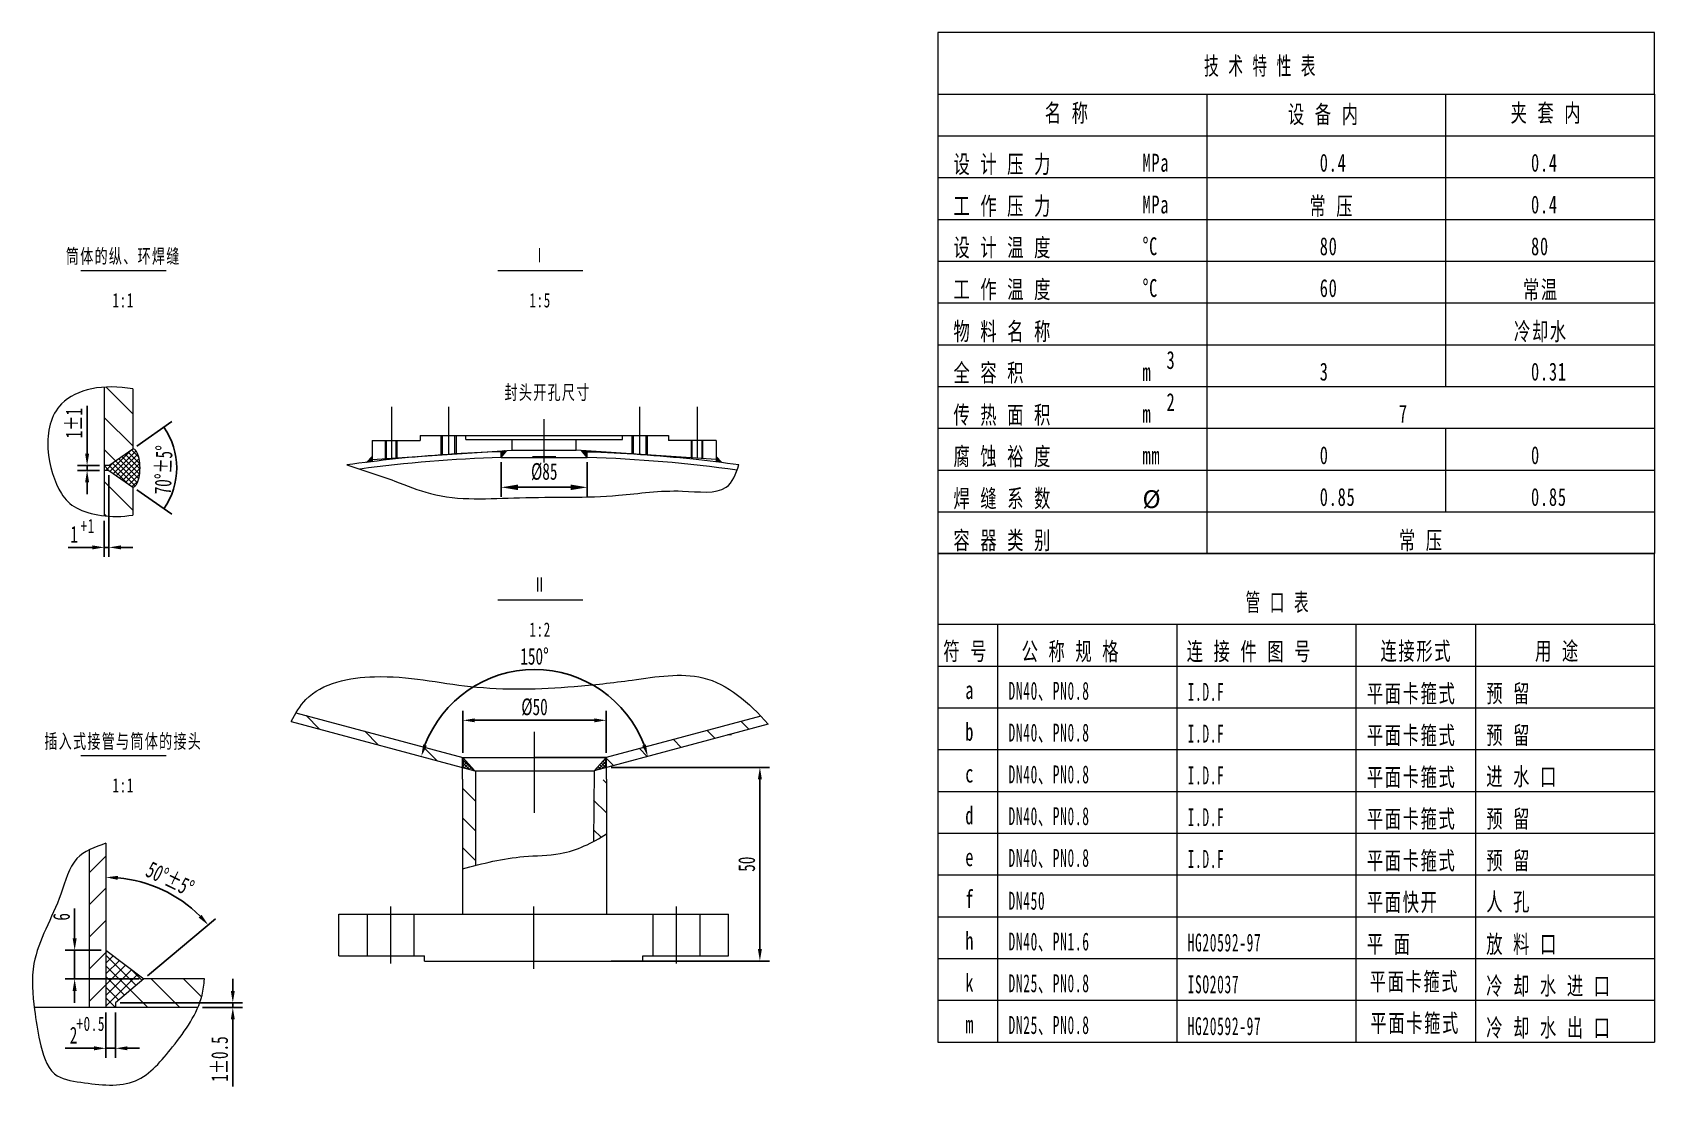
# Model space of a CAD drawing. Header units: millimetres. Extents: x 3545 to 4112, y 673 to 1094.
# Drawn here: x 3772.1 to 4111.6, y 872.3 to 1094.3 of the extents above; entities that cross this region are included whole.
import ezdxf

# ---------------------------------------------------------------- set-up
doc = ezdxf.new("R2010")
doc.units = ezdxf.units.MM
doc.header["$PDSIZE"] = -5
doc.layers.get('Defpoints').update_dxf_attribs({"lineweight": 18})
doc.layers.add('细线', color=7, linetype='Continuous', lineweight=15)
doc.styles.get("Standard").update_dxf_attribs({"font": 'txt.shx', "width": 0.7, "oblique": 15, "bigfont": 'gbcbig.shx'})
doc.styles.add('标准', font='', dxfattribs={"width": 0.667})
doc.styles.get('标准').set_extended_font_data('仿宋_gb2312')
doc.dimstyles.new('1', dxfattribs={"dimtxt": 3.5, "dimasz": 2.5, "dimexe": 2, "dimexo": 1, "dimgap": 1, "dimtad": 1, "dimdec": 1, "dimdsep": 46, "dimtxsty": 'Standard', "dimcen": 0.1, "dimdle": 5, "dimadec": 1, "dimazin": 3, "dimtfac": 1, "dimtdec": 1, "dimtmove": 0, "dimatfit": 1, "dimfxl": 0, "dimtolj": 1, "dimarcsym": 0})
doc.dimstyles.new('15', dxfattribs={"dimtxt": 3.5, "dimasz": 2.5, "dimexe": 2, "dimexo": 1, "dimgap": 1, "dimtad": 1, "dimdec": 1, "dimlfac": 15, "dimdsep": 46, "dimtxsty": 'Standard', "dimcen": 0.1, "dimdle": 5, "dimadec": 0, "dimazin": 0, "dimtfac": 1, "dimtdec": 1, "dimtmove": 0, "dimatfit": 3, "dimfxl": 0, "dimtolj": 1, "dimarcsym": 0})
doc.dimstyles.new('φ5', dxfattribs={"dimtxt": 3.5, "dimasz": 3.5, "dimexe": 2, "dimexo": 1, "dimgap": 1.5, "dimtad": 1, "dimdec": 0, "dimlfac": 5, "dimzin": 12, "dimdsep": 46, "dimtxsty": 'Standard', "dimcen": 0.1, "dimdle": 7, "dimclrd": 256, "dimclre": 256, "dimclrt": 256, "dimazin": 3, "dimtfac": 1, "dimtdec": 0, "dimtmove": 0, "dimatfit": 3, "dimfxl": 0, "dimtolj": 1, "dimarcsym": 0})
doc.dimstyles.new('直径2', dxfattribs={"dimtxt": 3.5, "dimasz": 2.5, "dimexe": 2, "dimexo": 1, "dimgap": 1, "dimtad": 1, "dimdec": 0, "dimlfac": 2, "dimdsep": 46, "dimtxsty": 'Standard', "dimcen": 0.1, "dimdle": 5, "dimadec": 0, "dimazin": 0, "dimtfac": 1, "dimtdec": 0, "dimtmove": 0, "dimatfit": 1, "dimfxl": 0, "dimtolj": 1, "dimarcsym": 0})
pattern_1 = [(45, (3469.5238, 637.57053), (-0.3367596, 0.3367596), []), (135, (3469.5238, 637.57053), (-0.3367596, -0.3367596), [])]
pattern_2 = [(135, (3469.524, 637.5705), (-4.49013, -4.49013), [])]
pattern_3 = [(135, (3469.524, 637.5705), (-3.367596, -3.367596), [])]
pattern_4 = [(45, (3469.5238, 637.57053), (-0.13470384, 0.13470384), []), (135, (3469.5238, 637.57053), (-0.13470384, -0.13470384), [])]

# ---------------------------------------------------------------- blocks, each defined once
blk = doc.blocks.new('*D65')
at = {"layer": 'Defpoints', "color": 0, "transparency": 16777216}
for p in [(3887.55, 958.6), (3826.27, 950.01), (3926.11, 949.48), (3864.68, 939.71), (3889.68, 939.71)]:
    blk.add_point(p, dxfattribs=at)
at = {"layer": '细线', "color": 0, "lineweight": -2, "transparency": 16777216}
blk.add_arc((3877.18, 936.37), 24.53, 20.8418, 159.1582, dxfattribs=at)
at = {"layer": '细线', "color": 0, "transparency": 16777216}
for points in [[(3854.65, 944.96), (3853.86, 945.22), (3853.49, 942.71)], [(3900.51, 945.22), (3899.71, 944.96), (3900.88, 942.71)]]:
    blk.add_solid(points, dxfattribs=at)
at = {"layer": '细线', "color": 0, "transparency": 16777216, "insert": (3877.18, 963.65), "char_height": 3.5, "attachment_point": 5, "style": '标准'}
blk.add_mtext('\\A1;150°', dxfattribs=at)
blk = doc.blocks.new('*D66')
at = {"layer": 'Defpoints', "color": 0, "transparency": 16777216}
for p in [(3892.18, 950.26), (3862.18, 942.46), (3892.18, 942.46)]:
    blk.add_point(p, dxfattribs=at)
at = {"layer": '细线', "color": 0, "lineweight": -2, "transparency": 16777216}
for p, q in [((3862.18, 943.46), (3862.18, 952.26)), ((3892.18, 943.46), (3892.18, 952.26)), ((3864.68, 950.26), (3889.68, 950.26))]:
    blk.add_line(p, q, dxfattribs=at)
at = {"layer": '细线', "color": 0, "transparency": 16777216}
for points in [[(3864.68, 950.67), (3864.68, 949.84), (3862.18, 950.26)], [(3889.68, 950.67), (3889.68, 949.84), (3892.18, 950.26)]]:
    blk.add_solid(points, dxfattribs=at)
at = {"layer": '细线', "color": 0, "transparency": 16777216, "insert": (3877.18, 953.01), "char_height": 3.5, "attachment_point": 5, "style": '标准'}
blk.add_mtext('\\A1;%%C50', dxfattribs=at)
blk = doc.blocks.new('*D69')
at = {"layer": 'Defpoints', "color": 0, "transparency": 16777216}
for p in [(3783.53, 1003.61), (3787.11, 1003.61), (3787.11, 1002.61)]:
    blk.add_point(p, dxfattribs=at)
at = {"layer": '细线', "color": 0, "lineweight": -2, "transparency": 16777216}
for p, q in [((3783.53, 1006.11), (3783.53, 1016.1)), ((3786.11, 1003.61), (3781.53, 1003.61)), ((3786.11, 1002.61), (3781.53, 1002.61)), ((3783.53, 1002.61), (3783.53, 1003.61)), ((3783.53, 1000.11), (3783.53, 997.61))]:
    blk.add_line(p, q, dxfattribs=at)
at = {"layer": '细线', "color": 0, "transparency": 16777216}
for points in [[(3783.11, 1006.11), (3783.95, 1006.11), (3783.53, 1003.61)], [(3783.11, 1000.11), (3783.95, 1000.11), (3783.53, 1002.61)]]:
    blk.add_solid(points, dxfattribs=at)
at = {"layer": '细线', "color": 0, "transparency": 16777216, "insert": (3780.78, 1012.49), "char_height": 3.5, "attachment_point": 5, "rotation": 90, "style": '标准'}
blk.add_mtext('\\A1;1%%P1', dxfattribs=at)
blk = doc.blocks.new('*D70')
at = {"layer": 'Defpoints', "color": 0, "transparency": 16777216}
for p in [(3788.11, 1002.61), (3787.11, 993.07), (3787.11, 986.48)]:
    blk.add_point(p, dxfattribs=at)
at = {"layer": '细线', "color": 0, "lineweight": -2, "transparency": 16777216}
for p, q in [((3788.11, 1001.61), (3788.11, 984.48)), ((3787.11, 992.07), (3787.11, 984.48)), ((3784.61, 986.48), (3779.55, 986.48)), ((3788.11, 986.48), (3787.11, 986.48)), ((3790.61, 986.48), (3793.11, 986.48))]:
    blk.add_line(p, q, dxfattribs=at)
at = {"layer": '细线', "color": 0, "transparency": 16777216}
for points in [[(3784.61, 986.9), (3784.61, 986.06), (3787.11, 986.48)], [(3790.61, 986.9), (3790.61, 986.06), (3788.11, 986.48)]]:
    blk.add_solid(points, dxfattribs=at)
at = {"layer": '细线', "color": 0, "transparency": 16777216, "insert": (3780.83, 989.23), "char_height": 3.5, "attachment_point": 5, "style": '标准'}
blk.add_mtext('\\A1;1', dxfattribs=at)
blk = doc.blocks.new('*D71')
at = {"layer": 'Defpoints', "color": 0, "transparency": 16777216}
for p in [(3793.11, 1007.11), (3801.99, 1006.13), (3788.11, 1003.61), (3788.11, 1002.61), (3793.11, 999.11)]:
    blk.add_point(p, dxfattribs=at)
at = {"layer": '细线', "color": 0, "lineweight": -2, "transparency": 16777216}
for p, q in [((3793.93, 1007.69), (3801.24, 1012.81)), ((3793.93, 998.54), (3801.24, 993.42))]:
    blk.add_line(p, q, dxfattribs=at)
blk.add_arc((3787.4, 1003.11), 14.9, 325, 35, dxfattribs=at)
at = {"layer": '细线', "color": 0, "transparency": 16777216, "insert": (3799.54, 1002.72), "char_height": 3.5, "attachment_point": 5, "rotation": 88.152, "style": '标准'}
blk.add_mtext('\\A1;70%%D%%P5%%D', dxfattribs=at)
blk = doc.blocks.new('*D72')
at = {"layer": 'Defpoints', "color": 0, "transparency": 16777216}
for p in [(3789.47, 891.1), (3806.71, 890.11), (3814.03, 890.11)]:
    blk.add_point(p, dxfattribs=at)
at = {"layer": '细线', "color": 0, "lineweight": -2, "transparency": 16777216}
for p, q in [((3814.03, 893.6), (3814.03, 896.1)), ((3790.47, 891.1), (3816.03, 891.1)), ((3807.71, 890.11), (3816.03, 890.11)), ((3814.03, 891.1), (3814.03, 890.11)), ((3814.03, 887.61), (3814.03, 873.54))]:
    blk.add_line(p, q, dxfattribs=at)
at = {"layer": '细线', "color": 0, "transparency": 16777216}
for points in [[(3813.61, 893.6), (3814.44, 893.6), (3814.03, 891.1)], [(3813.61, 887.61), (3814.44, 887.61), (3814.03, 890.11)]]:
    blk.add_solid(points, dxfattribs=at)
at = {"layer": '细线', "color": 0, "transparency": 16777216, "insert": (3811.28, 879.32), "char_height": 3.5, "attachment_point": 5, "rotation": 90, "style": '标准'}
blk.add_mtext('\\A1;1%%P0.5', dxfattribs=at)
blk = doc.blocks.new('*D73')
at = {"layer": 'Defpoints', "color": 0, "transparency": 16777216}
for p in [(3787.47, 890.1), (3789.47, 890.1), (3787.47, 881.57)]:
    blk.add_point(p, dxfattribs=at)
at = {"layer": '细线', "color": 0, "lineweight": -2, "transparency": 16777216}
for p, q in [((3787.47, 889.1), (3787.47, 879.57)), ((3789.47, 889.1), (3789.47, 879.57)), ((3784.97, 881.57), (3778.91, 881.57)), ((3789.47, 881.57), (3787.47, 881.57)), ((3791.97, 881.57), (3794.47, 881.57))]:
    blk.add_line(p, q, dxfattribs=at)
at = {"layer": '细线', "color": 0, "transparency": 16777216}
for points in [[(3784.97, 881.99), (3784.97, 881.15), (3787.47, 881.57)], [(3791.97, 881.99), (3791.97, 881.15), (3789.47, 881.57)]]:
    blk.add_solid(points, dxfattribs=at)
at = {"layer": '细线', "color": 0, "transparency": 16777216, "insert": (3780.69, 884.32), "char_height": 3.5, "attachment_point": 5, "style": '标准'}
blk.add_mtext('\\A1;2', dxfattribs=at)
blk = doc.blocks.new('*D74')
at = {"layer": 'Defpoints', "color": 0, "transparency": 16777216}
for p in [(3787.47, 924.53), (3795.49, 916.21), (3795.42, 896.1), (3787.47, 890.1), (3789.47, 891.1)]:
    blk.add_point(p, dxfattribs=at)
at = {"layer": '细线', "color": 0, "lineweight": -2, "transparency": 16777216}
blk.add_line((3796.19, 896.74), (3810.42, 908.68), dxfattribs=at)
blk.add_arc((3787.47, 889.42), 27.97, 45.1237, 84.8763, dxfattribs=at)
at = {"layer": '细线', "color": 0, "transparency": 16777216}
for points in [[(3789.94, 916.85), (3789.98, 917.69), (3787.47, 917.38)], [(3807.5, 909.52), (3806.89, 908.95), (3808.89, 907.39)]]:
    blk.add_solid(points, dxfattribs=at)
at = {"layer": '细线', "color": 0, "transparency": 16777216, "insert": (3800.9, 917.04), "char_height": 3.5, "attachment_point": 5, "rotation": 334.0584, "style": '标准'}
blk.add_mtext('\\A1;50%%D%%P5%%D', dxfattribs=at)
blk = doc.blocks.new('*D75')
at = {"layer": 'Defpoints', "color": 0, "transparency": 16777216}
for p in [(3787.47, 902.1), (3780.92, 896.1), (3795.42, 896.1)]:
    blk.add_point(p, dxfattribs=at)
at = {"layer": '细线', "color": 0, "lineweight": -2, "transparency": 16777216}
for p, q in [((3780.92, 904.6), (3780.92, 910.82)), ((3786.47, 902.1), (3778.92, 902.1)), ((3780.92, 896.1), (3780.92, 902.1)), ((3794.42, 896.1), (3778.92, 896.1)), ((3780.92, 893.6), (3780.92, 891.1))]:
    blk.add_line(p, q, dxfattribs=at)
at = {"layer": '细线', "color": 0, "transparency": 16777216}
for points in [[(3780.5, 904.6), (3781.34, 904.6), (3780.92, 902.1)], [(3780.5, 893.6), (3781.34, 893.6), (3780.92, 896.1)]]:
    blk.add_solid(points, dxfattribs=at)
at = {"layer": '细线', "color": 0, "transparency": 16777216, "insert": (3778.17, 909.1), "char_height": 3.5, "attachment_point": 5, "rotation": 90, "style": '标准'}
blk.add_mtext('\\A1;6', dxfattribs=at)
blk = doc.blocks.new('*D111')
at = {"layer": 'Defpoints', "color": 0, "transparency": 16777216}
for p in [(3870.22, 1005.3), (3888.22, 1005.3), (3888.22, 999.06)]:
    blk.add_point(p, dxfattribs=at)
at = {"layer": '细线', "lineweight": -2, "transparency": 16777216}
for p, q in [((3870.22, 1004.3), (3870.22, 997.06)), ((3888.22, 1004.3), (3888.22, 997.06)), ((3873.72, 999.06), (3884.72, 999.06))]:
    blk.add_line(p, q, dxfattribs=at)
at = {"layer": '细线', "transparency": 16777216}
for points in [[(3873.72, 999.64), (3873.72, 998.47), (3870.22, 999.06)], [(3884.72, 999.64), (3884.72, 998.47), (3888.22, 999.06)]]:
    blk.add_solid(points, dxfattribs=at)
at = {"layer": '细线', "transparency": 16777216, "insert": (3879.22, 1002.31), "char_height": 3.5, "attachment_point": 5, "style": '标准'}
blk.add_mtext('\\A1;%%C85', dxfattribs=at)
blk = doc.blocks.new('*D116')
at = {"layer": 'Defpoints', "color": 0, "transparency": 16777216}
for p in [(3892.24, 940.4), (3892.24, 899.85), (3924.35, 899.85)]:
    blk.add_point(p, dxfattribs=at)
at = {"layer": '细线', "color": 0, "lineweight": -2, "transparency": 16777216}
for p, q in [((3893.24, 940.4), (3926.35, 940.4)), ((3924.35, 937.9), (3924.35, 902.35)), ((3893.24, 899.85), (3926.35, 899.85))]:
    blk.add_line(p, q, dxfattribs=at)
at = {"layer": '细线', "color": 0, "transparency": 16777216}
for points in [[(3923.94, 937.9), (3924.77, 937.9), (3924.35, 940.4)], [(3923.94, 902.35), (3924.77, 902.35), (3924.35, 899.85)]]:
    blk.add_solid(points, dxfattribs=at)
at = {"layer": '细线', "color": 0, "transparency": 16777216, "insert": (3921.6, 920.13), "char_height": 3.5, "attachment_point": 5, "rotation": 90, "style": '标准'}
blk.add_mtext('\\A1;50', dxfattribs=at)

msp = doc.modelspace()

# ---------------------------------------------------------------- hatches: boundary and pattern name
at = {"layer": '细线'}
h = msp.add_hatch(dxfattribs=at)
h.set_pattern_fill('ANSI31', color=256, scale=1.5, angle=90, style=0)
h.set_pattern_definition(pattern_3)
edge = h.paths.add_edge_path(flags=0)
edge.add_line((3787.1108, 1003.6136), (3788.1108, 1003.6136))
edge.add_line((3788.1108, 1003.6136), (3793.1108, 1007.1146))
edge.add_line((3793.1108, 1007.1146), (3793.1108, 1019.6593))
edge.add_spline(control_points=[(3793.1108, 1019.6593), (3791.0462, 1020.0313), (3789.0143, 1020.1539), (3787.1108, 1020.0297)], knot_values=[0, 0, 0, 0, 6.02614802, 6.02614802, 6.02614802, 6.02614802], weights=[1, 1, 1, 1], degree=3, periodic=0)
edge.add_line((3787.1108, 1020.0297), (3787.1108, 1003.6136))
edge = h.paths.add_edge_path(flags=0)
edge.add_spline(control_points=[(3787.1108, 993.0732), (3788.9871, 992.8718), (3791.0339, 992.9124), (3793.1108, 993.2571)], knot_values=[0, 0, 0, 0, 6.02106414, 6.02106414, 6.02106414, 6.02106414], weights=[1, 1, 1, 1], degree=3, periodic=0)
edge.add_line((3793.1108, 993.2571), (3793.1108, 999.1125))
edge.add_line((3793.1108, 999.1125), (3788.1108, 1002.6136))
edge.add_line((3788.1108, 1002.6136), (3787.1108, 1002.6136))
edge.add_line((3787.1108, 1002.6136), (3787.1108, 993.0732))
h = msp.add_hatch(dxfattribs=at)
h.set_pattern_fill('ANSI37', color=256, scale=0.25, style=0)
h.set_pattern_definition([(45, (3469.5238, 637.5705), (-0.561266, 0.561266), []), (135, (3469.5238, 637.5705), (-0.561266, -0.561266), [])])
edge = h.paths.add_edge_path(flags=0)
edge.add_ellipse((3793.1108, 1003.1136), major_axis=(0, 4.001), ratio=0.37490274, start_angle=180, end_angle=360)
edge.add_line((3793.1108, 1007.1146), (3788.1108, 1003.6136))
edge.add_line((3788.1108, 1003.6136), (3787.1108, 1003.6136))
edge.add_line((3787.1108, 1003.6136), (3787.1108, 1002.6136))
edge.add_line((3787.1108, 1002.6136), (3788.1108, 1002.6136))
edge.add_line((3788.1108, 1002.6136), (3793.1108, 999.1125))
h = msp.add_hatch(dxfattribs=at)
h.set_pattern_fill('ANSI37', color=256, scale=0.06, style=0)
h.set_pattern_definition(pattern_4)
edge = h.paths.add_edge_path(flags=0)
edge.add_line((3843.2174, 1004.4412), (3843.2174, 1004.8976))
edge.add_line((3843.2174, 1004.8976), (3843.2174, 1005.4902))
edge.add_line((3843.2174, 1005.4902), (3842.0174, 1004.2902))
edge.add_spline(control_points=[(3842.0174, 1004.2902), (3842.417, 1004.3414), (3842.817, 1004.3917), (3843.2174, 1004.4412)], knot_values=[0, 0, 0, 0, 1.20946904, 1.20946904, 1.20946904, 1.20946904], weights=[1, 1, 1, 1], degree=3, periodic=0)
h = msp.add_hatch(dxfattribs=at)
h.set_pattern_fill('ANSI37', color=256, scale=0.06, style=0)
h.set_pattern_definition(pattern_4)
h.paths.add_polyline_path([(3870.2174, 1006.6976), (3870.2174, 1005.3021), (3871.4174, 1006.7776)], flags=0)
h = msp.add_hatch(dxfattribs=at)
h.set_pattern_fill('ANSI37', color=256, scale=0.06, style=0)
h.set_pattern_definition(pattern_4)
h.paths.add_polyline_path([(3887.0174, 1006.7776), (3888.2174, 1005.3021), (3888.2174, 1006.6976)], flags=0)
h = msp.add_hatch(dxfattribs=at)
h.set_pattern_fill('ANSI37', color=256, scale=0.06, style=0)
h.set_pattern_definition(pattern_4)
edge = h.paths.add_edge_path(flags=0)
edge.add_spline(control_points=[(3915.2174, 1004.4412), (3915.6179, 1004.3917), (3916.0179, 1004.3414), (3916.4174, 1004.2902)], knot_values=[0, 0, 0, 0, 1.20946904, 1.20946904, 1.20946904, 1.20946904], weights=[1, 1, 1, 1], degree=3, periodic=0)
edge.add_line((3916.4174, 1004.2902), (3915.2174, 1005.4902))
edge.add_line((3915.2174, 1005.4902), (3915.2174, 1004.8976))
edge.add_line((3915.2174, 1004.8976), (3915.2174, 1004.4412))
h = msp.add_hatch(dxfattribs=at)
h.set_pattern_fill('ANSI31', color=256, scale=2, angle=90, style=0)
h.set_pattern_definition(pattern_2)
h.paths.add_polyline_path([(3845.9338, 946.8093), (3845.9338, 944.7387), (3862.1838, 940.3845), (3862.1838, 942.4551)], flags=0)
edge = h.paths.add_edge_path(flags=0)
edge.add_line((3845.9338, 946.8093), (3827.2445, 951.817))
edge.add_spline(control_points=[(3827.2445, 951.817), (3826.9007, 951.2337), (3826.5796, 950.627), (3826.2707, 950.0074)], knot_values=[0, 0, 0, 0, 2.05542521, 2.05542521, 2.05542521, 2.05542521], weights=[1, 1, 1, 1], degree=3, periodic=0)
edge.add_line((3826.2707, 950.0074), (3845.9338, 944.7387))
edge.add_line((3845.9338, 944.7387), (3845.9338, 946.8093))
h = msp.add_hatch(dxfattribs=at)
h.set_pattern_fill('ANSI31', color=256, scale=2, angle=90, style=0)
h.set_pattern_definition(pattern_2)
edge = h.paths.add_edge_path(flags=0)
edge.add_spline(control_points=[(3926.1116, 949.4755), (3925.6005, 950.0387), (3925.086, 950.5922), (3924.5667, 951.132)], knot_values=[0, 0, 0, 0, 2.26526631, 2.26526631, 2.26526631, 2.26526631], weights=[1, 1, 1, 1], degree=3, periodic=0)
edge.add_line((3924.5667, 951.132), (3908.4338, 946.8093))
edge.add_line((3908.4338, 946.8093), (3908.4338, 944.7387))
edge.add_line((3908.4338, 944.7387), (3926.1116, 949.4755))
h.paths.add_polyline_path([(3908.4338, 946.8093), (3892.1838, 942.4551), (3892.1838, 940.3845), (3908.4338, 944.7387)], flags=0)
h = msp.add_hatch(dxfattribs=at)
h.set_pattern_fill('ANSI37', color=256, scale=0.15, style=0)
h.set_pattern_definition(pattern_1)
h.paths.add_polyline_path([(3864.6838, 939.7147), (3862.1838, 942.4551), (3862.1838, 940.3845)], flags=0)
h = msp.add_hatch(dxfattribs=at)
h.set_pattern_fill('ANSI37', color=256, scale=0.15, style=0)
h.set_pattern_definition(pattern_1)
h.paths.add_polyline_path([(3892.1838, 942.4551), (3892.1838, 940.3845), (3889.6838, 939.7147)], flags=0)
h = msp.add_hatch(dxfattribs=at)
h.set_pattern_fill('ANSI31', color=256, scale=1.386602, angle=90, style=0)
h.set_pattern_definition([(135, (3469.524, 637.5705), (-3.11301, -3.11301), [])])
edge = h.paths.add_edge_path(flags=0)
edge.add_line((3862.1292, 919.143), (3862.1292, 923.7652))
edge.add_line((3862.1292, 923.7652), (3862.1292, 933.5691))
edge.add_line((3862.1292, 933.5691), (3864.8481, 933.5691))
edge.add_line((3864.8481, 933.5691), (3864.8481, 919.8778))
edge.add_spline(control_points=[(3864.8481, 919.8778), (3863.9385, 919.6419), (3863.0323, 919.395), (3862.1292, 919.143)], knot_values=[0, 0, 0, 0, 2.81640846, 2.81640846, 2.81640846, 2.81640846], weights=[1, 1, 1, 1], degree=3, periodic=0)
h.paths.add_polyline_path([(3862.1292, 933.5691), (3862.1292, 935.1897), (3862.1292, 937.9515), (3864.8481, 937.223), (3864.8481, 933.5691)], flags=0)
h.paths.add_polyline_path([(3889.5195, 933.5691), (3889.5195, 936.0685), (3889.5195, 937.223), (3892.2384, 937.9515), (3892.2384, 933.5691)], flags=0)
edge = h.paths.add_edge_path(flags=0)
edge.add_line((3889.5195, 924.8759), (3889.5195, 930.7956))
edge.add_line((3889.5195, 930.7956), (3889.5195, 933.5691))
edge.add_line((3889.5195, 933.5691), (3892.2384, 933.5691))
edge.add_line((3892.2384, 933.5691), (3892.2384, 926.479))
edge.add_spline(control_points=[(3892.2384, 926.479), (3891.3623, 925.909), (3890.454, 925.3694), (3889.5195, 924.8759)], knot_values=[0, 0, 0, 0, 3.15735811, 3.15735811, 3.15735811, 3.15735811], weights=[1, 1, 1, 1], degree=3, periodic=0)
h = msp.add_hatch(dxfattribs=at)
h.set_pattern_fill('ANSI31', color=256, scale=1.5, style=0)
h.set_pattern_definition([(45, (3469.524, 637.5705), (-3.367596, 3.367596), [])])
edge = h.paths.add_edge_path(flags=0)
edge.add_spline(control_points=[(3787.4657, 924.5307), (3786.26, 924.0946), (3785.0544, 923.6584), (3783.9657, 923.1138)], knot_values=[0, 0, 0, 0, 3.77818, 3.77818, 3.77818, 3.77818], weights=[1, 1, 1, 1], degree=3, periodic=0)
edge.add_line((3783.9657, 923.1138), (3783.9657, 890.0953))
edge.add_line((3783.9657, 890.0953), (3787.4657, 890.0953))
edge.add_line((3787.4657, 890.0953), (3787.4657, 924.5307))
h = msp.add_hatch(dxfattribs=at)
h.set_pattern_fill('ANSI37', color=256, scale=0.5, style=0)
h.set_pattern_definition([(45, (3469.5238, 637.5705), (-1.122532, 1.122532), []), (135, (3469.5238, 637.5705), (-1.122532, -1.122532), [])])
h.paths.add_polyline_path([(3787.4657, 902.0953), (3787.4657, 890.0953), (3789.4657, 890.0953), (3789.4657, 891.0953), (3795.4245, 896.0953)], flags=0)
h = msp.add_hatch(dxfattribs=at)
h.set_pattern_fill('ANSI31', color=256, scale=1.5, angle=90, style=0)
h.set_pattern_definition(pattern_3)
edge = h.paths.add_edge_path(flags=0)
edge.add_spline(control_points=[(3806.7022, 890.0953), (3807.0625, 890.945), (3807.7231, 892.8793), (3807.9934, 894.9408), (3808.0813, 896.0953)], knot_values=[0, 0, 0, 0, 2.78143549, 6.18677511, 6.18677511, 6.18677511, 6.18677511], weights=[1, 1, 1, 1, 1], degree=3, periodic=0)
edge.add_line((3808.0813, 896.0953), (3795.4245, 896.0953))
edge.add_line((3795.4245, 896.0953), (3789.4657, 891.0953))
edge.add_line((3789.4657, 891.0953), (3789.4657, 890.0953))
edge.add_line((3789.4657, 890.0953), (3806.7022, 890.0953))

# ---------------------------------------------------------------- linework, layer by layer
for p, q in [((3961.6232, 1081.4218), (4111.6232, 1081.4218)), ((3961.6232, 1081.4218), (3961.6232, 985.1718)), ((4017.8732, 1081.4218), (4017.8732, 985.1718)), ((4067.8732, 1081.4218), (4067.8732, 1020.1718)), ((4111.6232, 1081.4218), (4111.6232, 985.1718)), ((3961.6232, 1072.6718), (4111.6232, 1072.6718)), ((3961.6232, 1063.9218), (4111.6232, 1063.9218)), ((3961.6232, 1055.1718), (4111.6232, 1055.1718)), ((3961.6232, 1046.4218), (4111.6232, 1046.4218)), ((3782.2021, 1044.4573), (3800.0466, 1044.4573)), ((3869.4693, 1044.4573), (3887.3139, 1044.4573)), ((3961.6232, 1037.6718), (4111.6232, 1037.6718)), ((3961.6232, 1028.9218), (4111.6232, 1028.9218)), ((3787.1108, 1020.0297), (3787.1108, 993.0732)), ((3793.1108, 1019.6593), (3793.1108, 1007.1146)), ((3961.6232, 1020.1718), (4111.6232, 1020.1718)), ((3847.2174, 1015.8976), (3847.2174, 1005.1643)), ((3859.2174, 1006.1043), (3859.2174, 1015.8976)), ((3899.2174, 1006.1043), (3899.2174, 1015.8976)), ((3911.2174, 1015.8976), (3911.2174, 1005.1643)), ((3879.2174, 1004.2812), (3879.2174, 1013.3257)), ((3843.2174, 1008.8976), (3843.2174, 1004.8976)), ((3843.2174, 1008.8976), (3853.2174, 1008.8976)), ((3846.0141, 1005.0841), (3846.0141, 1008.8976)), ((3846.1941, 1005.0961), (3846.1941, 1008.8976)), ((3848.2341, 1005.2321), (3848.2341, 1008.8976)), ((3848.4141, 1005.2441), (3848.4141, 1008.8976)), ((3853.2174, 1009.8976), (3853.2174, 1008.8976)), ((3853.2174, 1009.8976), (3905.2174, 1009.8976)), ((3857.6174, 1005.8576), (3857.6174, 1009.8976)), ((3857.9174, 1005.8776), (3857.9174, 1009.8976)), ((3860.5174, 1006.051), (3860.5174, 1009.8976)), ((3860.8174, 1006.071), (3860.8174, 1009.8976)), ((3862.8174, 1009.0976), (3862.8174, 1009.8976)), ((3862.8174, 1009.0976), (3895.6174, 1009.0976)), ((3872.5174, 1006.851), (3872.5174, 1009.0976)), ((3885.9174, 1006.851), (3885.9174, 1009.0976)), ((3895.6174, 1009.0976), (3895.6174, 1009.8976)), ((3897.6174, 1006.071), (3897.6174, 1009.8976)), ((3897.9174, 1006.051), (3897.9174, 1009.8976)), ((3900.5174, 1005.8776), (3900.5174, 1009.8976)), ((3900.8174, 1005.8576), (3900.8174, 1009.8976)), ((3905.2174, 1009.8976), (3905.2174, 1008.8976)), ((3915.2174, 1008.8976), (3905.2174, 1008.8976)), ((3910.0208, 1005.2441), (3910.0208, 1008.8976)), ((3910.2008, 1005.2321), (3910.2008, 1008.8976)), ((3912.2408, 1005.0961), (3912.2408, 1008.8976)), ((3912.4208, 1005.0841), (3912.4208, 1008.8976)), ((3915.2174, 1008.8976), (3915.2174, 1004.8976)), ((3961.6232, 1011.4218), (4111.6232, 1011.4218)), ((4067.8732, 1011.4218), (4067.8732, 993.9218)), ((3788.1108, 1003.6136), (3793.1108, 1007.1146)), ((3843.2174, 1005.4902), (3842.0174, 1004.2902)), ((3843.2174, 1004.8976), (3872.5174, 1006.851)), ((3870.2174, 1005.3021), (3871.4174, 1006.7776)), ((3870.2174, 1005.3021), (3870.2174, 1006.6976)), ((3870.2174, 1005.3021), (3870.2174, 1006.5026)), ((3870.2174, 1005.3021), (3888.2174, 1005.3021)), ((3872.5174, 1006.851), (3885.9174, 1006.851)), ((3881.6588, 1005.4409), (3876.7761, 1005.4409)), ((3915.2174, 1004.8976), (3885.9174, 1006.851)), ((3888.2174, 1005.3021), (3887.0174, 1006.7776)), ((3888.2174, 1005.3021), (3888.2174, 1006.6976)), ((3888.2174, 1005.3021), (3888.2174, 1006.5026)), ((3915.2174, 1005.4902), (3916.4174, 1004.2902)), ((3788.1108, 1003.6136), (3787.1108, 1003.6136)), ((3788.1108, 1002.6136), (3787.1108, 1002.6136)), ((3788.1108, 1002.6136), (3793.1108, 999.1125)), ((3843.2174, 1004.8976), (3843.2174, 1004.4412)), ((3915.2174, 1004.8976), (3915.2174, 1004.4412)), ((3961.6232, 1002.6718), (4111.6232, 1002.6718)), ((3793.1108, 999.1125), (3793.1108, 993.2571)), ((3961.6232, 993.9218), (4111.6232, 993.9218)), ((3961.6232, 985.1718), (4111.6232, 985.1718)), ((3869.4693, 975.4946), (3887.3139, 975.4946)), ((3961.6232, 970.3697), (4111.6232, 970.3697)), ((3961.6232, 970.3697), (3961.6232, 882.8697)), ((3974.1232, 970.3697), (3974.1232, 882.8697)), ((4011.6232, 970.3697), (4011.6232, 882.8697)), ((4049.1232, 970.3697), (4049.1232, 882.8697)), ((4074.1232, 970.3697), (4074.1232, 882.8697)), ((4111.6232, 970.3697), (4111.6232, 882.8697)), ((3961.6232, 961.6197), (4111.6232, 961.6197)), ((3827.2445, 951.817), (3862.1838, 942.4551)), ((3924.5667, 951.132), (3892.1838, 942.4551)), ((3961.6232, 952.8697), (4111.6232, 952.8697)), ((3826.2707, 950.0074), (3864.6838, 939.7147)), ((3877.1838, 930.8878), (3877.1838, 947.8334)), ((3926.1116, 949.4755), (3889.6838, 939.7147)), ((3918.4338, 947.2147), (3917.6742, 947.2147)), ((3961.6232, 944.1197), (4111.6232, 944.1197)), ((3782.2021, 942.8765), (3800.0466, 942.8765)), ((3862.1292, 937.9515), (3862.1292, 942.4551)), ((3862.1292, 942.4551), (3877.1838, 942.4551)), ((3862.1838, 940.3845), (3862.1838, 942.4551)), ((3862.1838, 942.4551), (3864.6838, 939.7147)), ((3862.1838, 942.4551), (3892.1838, 942.4551)), ((3892.2384, 942.4551), (3877.1838, 942.4551)), ((3892.1838, 942.4551), (3889.6838, 939.7147)), ((3892.1838, 940.3845), (3892.1838, 942.4551)), ((3892.2384, 937.9515), (3892.2384, 942.4551)), ((3862.1292, 937.9515), (3862.1292, 909.6461)), ((3864.6838, 939.7147), (3889.6838, 939.7147)), ((3864.8481, 939.7147), (3864.8481, 919.8778)), ((3889.6838, 939.7147), (3889.5195, 924.8759)), ((3892.2384, 937.9515), (3892.2384, 909.6461)), ((3961.6232, 935.3697), (4111.6232, 935.3697)), ((3787.4657, 924.5307), (3787.4657, 890.0953)), ((3961.6232, 926.6197), (4111.6232, 926.6197)), ((3783.9657, 923.1138), (3783.9657, 890.0953)), ((3961.6232, 917.8697), (4111.6232, 917.8697)), ((3847.0846, 899.3094), (3847.0846, 911.2782)), ((3877.0067, 898.2213), (3877.0067, 911.2782)), ((3906.9287, 899.3094), (3906.9287, 911.2782)), ((3836.2039, 900.9415), (3836.2039, 909.6461)), ((3836.2039, 909.6461), (3917.8095, 909.6461)), ((3842.1883, 900.9415), (3842.1883, 909.6461)), ((3851.981, 900.9415), (3851.981, 909.6461)), ((3888.0591, 909.6461), (3890.7779, 909.6461)), ((3902.0324, 900.9415), (3902.0324, 909.6461)), ((3911.8251, 900.9415), (3911.8251, 909.6461)), ((3917.8095, 900.9415), (3917.8095, 909.6461)), ((3961.6232, 909.1197), (4111.6232, 909.1197)), ((3787.4657, 902.0953), (3795.4245, 896.0953)), ((3836.2039, 900.9415), (3854.1571, 900.9415)), ((3854.1571, 899.8535), (3854.1571, 900.9415)), ((3854.1571, 899.8535), (3899.8562, 899.8535)), ((3899.8562, 899.8535), (3899.8562, 900.9415)), ((3899.8562, 900.9415), (3917.8095, 900.9415)), ((3961.6232, 900.3697), (4111.6232, 900.3697)), ((3795.4245, 896.0953), (3789.4657, 891.0953)), ((3808.0813, 896.0953), (3795.4245, 896.0953)), ((3806.7022, 890.0953), (3772.4712, 890.0953)), ((3789.4657, 891.0953), (3789.4657, 890.0953)), ((3961.6232, 891.6197), (4111.6232, 891.6197)), ((3961.6232, 882.8697), (4111.6232, 882.8697))]:
    msp.add_line(p, q, dxfattribs=at)
for points in [[(3961.6232, 1081.4218), (4111.6232, 1081.4218), (4111.6232, 1094.3279), (3961.6232, 1094.3279)], [(3961.6232, 970.3697), (4111.6232, 970.3697), (4111.6232, 985.1718), (3961.6232, 985.1718)]]:
    msp.add_lwpolyline(points, close=True, dxfattribs=at)
for centre, major_axis, ratio, start_param, end_param in [((3793.1108, 1003.1136), (0, 4.001), 0.37490274, 3.14159265, 6.28318531), ((3879.2174, 930.3616), (-150, -0.0793), 0.50052882, 4.77216031, 4.97263112), ((3879.2174, 930.3616), (150, -0.0793), 0.50052882, 1.29862209, 1.51102499)]:
    msp.add_ellipse(centre, major_axis=major_axis, ratio=ratio, start_param=start_param, end_param=end_param, dxfattribs=at)
for points, knots in [([(3793.1108, 1019.6593), (3787.0411, 1020.753), (3776.914, 1018.8942), (3774.3306, 1007.122), (3777.4482, 997.9392), (3781.9526, 993.5647), (3788.5207, 992.4954), (3793.1108, 993.2571)], [0, 0, 0, 0, 1142.03363407, 1998.2998813, 2850.88038037, 3367.44515958, 4447.22160657, 4447.22160657, 4447.22160657, 4447.22160657]), ([(3870.2174, 1006.5026), (3870.2053, 1006.5023), (3870.1931, 1006.5019), (3870.1809, 1006.5015), (3862.7503, 1006.275), (3855.3527, 1005.7723), (3844.6575, 1004.6364), (3841.2718, 1004.2146), (3837.9189, 1003.7344)], [0, 0, 0, 0, 3.62648279, 3.62648279, 3.62648279, 2214.71083645, 2214.71083645, 3250.00935822, 3250.00935822, 3250.00935822, 3250.00935822]), ([(3888.2174, 1006.5026), (3888.2296, 1006.5023), (3888.2418, 1006.5019), (3888.254, 1006.5015), (3895.6846, 1006.275), (3903.0822, 1005.7723), (3913.573, 1004.6581), (3916.7572, 1004.2649), (3919.9128, 1003.8201)], [0, 0, 0, 0, 3.93386477, 3.93386477, 3.93386477, 2402.43051653, 2402.43051653, 3458.16819263, 3458.16819263, 3458.16819263, 3458.16819263]), ([(3837.9189, 1003.7344), (3841.2745, 1002.6781), (3847.1244, 1000.8366), (3858.6585, 995.9614), (3874.8242, 997.3009), (3892.5943, 996.6578), (3906.1319, 998.9326), (3917.4706, 997.2677), (3919.3941, 1001.7685), (3919.9128, 1003.8201)], [0, 0, 0, 0, 825.39931057, 1438.94476474, 2894.12305692, 4516.6045926, 5563.84041587, 6277.03642545, 6730.0136677, 6730.0136677, 6730.0136677, 6730.0136677]), ([(3826.2707, 950.0074), (3827.1206, 951.7121), (3830.6263, 957.6918), (3845.9589, 960.7582), (3864.0211, 956.4057), (3882.4667, 956.8648), (3898.2939, 958.6836), (3913.9229, 961.2686), (3922.0016, 954.0054), (3926.1116, 949.4755)], [0, 0, 0, 0, 329.44560072, 1224.98031979, 2417.97543851, 3699.19598968, 4421.46947588, 5295.52010884, 6306.92129784, 6306.92129784, 6306.92129784, 6306.92129784]), ([(3787.4657, 924.5307), (3785.174, 923.7017), (3780.2039, 921.9037), (3777.8275, 911.3428), (3771.3725, 901.2194), (3772.3423, 890.4536), (3773.4642, 883.1409), (3775.5662, 875.4477), (3784.2161, 874.1337), (3794.0831, 872.9047), (3802.027, 882.4166), (3807.3097, 889.7273), (3807.9934, 894.9408), (3808.0813, 896.0953)], [0, 0, 0, 0, 533.33369168, 1156.65385077, 2303.6700789, 3055.04253415, 3578.17645507, 4136.71817523, 4584.50723954, 5474.60339554, 6290.34268088, 7255.09297964, 7523.477917, 7523.477917, 7523.477917, 7523.477917]), ([(3862.0839, 919.1303), (3866.2956, 920.3067), (3873.0718, 921.9958), (3883.6029, 921.8562), (3889.3014, 924.5682), (3892.2384, 926.479)], [0, 0, 0, 0, 1302.86985663, 2062.54153357, 3106.49750566, 3106.49750566, 3106.49750566, 3106.49750566])]:
    msp.add_open_spline(points, degree=3, knots=knots, dxfattribs=at)

# ---------------------------------------------------------------- texts
at = {"layer": '细线', "line_spacing_factor": 1.15057, "style": '标准'}
for s, insert, char_height, width, attachment_point in [('\\T1.1;{\\W0.6;技 术 特 性 表}', (4017.3355, 1085.0378), 3.75, 36.194445, 7), ('\\T1.1;名 称', (3988.6863, 1077.2563), 3.75, 14.146959, 5), ('\\T1.1;夹 套 内', (4088.983, 1077.2563), 3.75, 22.712975, 5), ('\\T1.1;设 备 内', (4042.3849, 1076.973), 3.75, 22.712975, 5), ('\\T1.1;设 计 压 力', (3964.8729, 1064.4298), 3.75, 31.278991, 7), ('\\T1.1;MPa', (4004.4414, 1065.1068), 3.75, 8.955221, 7), ('\\T1.1;0.4', (4041.5461, 1065.1068), 3.75, 8.955221, 7), ('\\T1.1;0.4', (4085.7711, 1065.1068), 3.75, 8.955221, 7), ('\\T1.1;工 作 压 力', (3964.8729, 1055.6798), 3.75, 31.278991, 7), ('\\T1.1;MPa', (4004.4414, 1056.3568), 3.75, 8.955221, 7), ('\\T1.1;常 压', (4044.0739, 1055.6798), 3.75, 14.146959, 8), ('\\T1.1;0.4', (4085.7711, 1056.3568), 3.75, 8.955221, 7), ('\\T1.1;筒体的纵、环焊缝', (3791.0933, 1045.629), 3, 35.718032, 8), ('\\T1.1;设 计 温 度', (3964.8729, 1046.9836), 3.75, 31.278991, 7), ('\\T1.1;%%DC', (4004.4414, 1047.6068), 3.75, 8.566016, 7), ('\\T1.1;80', (4041.5461, 1047.6068), 3.75, 5.970147, 7), ('\\T1.1;80', (4085.7711, 1047.6068), 3.75, 5.970147, 7), ('\\T1.1;Ⅰ', (3878.3606, 1046.1706), 3, 4.464754, 8), ('\\T1.1;工 作 温 度', (3964.8729, 1038.234), 3.75, 31.278991, 7), ('\\T1.1;%%DC', (4004.4414, 1038.8568), 3.75, 8.566016, 7), ('\\T1.1;60', (4041.5461, 1038.8568), 3.75, 5.970147, 7), ('\\T1.1;常温', (4087.8239, 1038.1798), 3.75, 11.161885, 8), ('\\T1.1;1:1', (3791.0933, 1036.6877), 3, 7.164177, 8), ('\\T1.1;1:5', (3878.3606, 1036.6877), 3, 7.164177, 8), ('\\T1.1;物 料 名 称', (3964.8729, 1029.4297), 3.75, 31.278991, 7), ('\\T1.1;冷却水', (4087.8239, 1029.4298), 3.75, 16.742827, 8), ('\\T1.1;全 容 积', (3964.8729, 1020.7703), 3.75, 22.712975, 7), ('\\T1.1;3', (4009.4728, 1023.7882), 3.75, 2.985074, 7), ('\\T1.1;m', (4004.4414, 1021.3568), 3.75, 2.985074, 7), ('\\T1.1;3', (4041.5461, 1021.3568), 3.75, 2.985074, 7), ('\\T1.1;0.31', (4085.7711, 1021.3568), 3.75, 11.940295, 7), ('\\T1.1;封头开孔尺寸', (3879.9084, 1017.106), 3, 26.788524, 8), ('\\T1.1;2', (4009.4728, 1015.0382), 3.75, 2.985074, 7), ('\\T1.1;传 热 面 积', (3964.8729, 1011.9298), 3.75, 31.278991, 7), ('\\T1.1;m', (4004.4414, 1012.6068), 3.75, 2.985074, 7), ('\\T1.1;7', (4058.1158, 1012.6068), 3.75, 2.985074, 7), ('\\T1.1;腐 蚀 裕 度', (3964.8729, 1003.234), 3.75, 31.278991, 7), ('\\T1.1;mm', (4004.4414, 1003.8568), 3.75, 5.970147, 7), ('\\T1.1;0', (4041.5461, 1003.8568), 3.75, 2.985074, 7), ('\\T1.1;0', (4085.7711, 1003.8568), 3.75, 2.985074, 7), ('\\T1.1;焊 缝 系 数', (3964.8729, 994.4296), 3.75, 31.278991, 7), ('\\T1.1;{\\W1;%%C}', (4004.4414, 994.5392), 3.75, 8.172919, 7), ('\\T1.1;0.85', (4041.5461, 995.1068), 3.75, 11.940295, 7), ('\\T1.1;0.85', (4085.7711, 995.1068), 3.75, 11.940295, 7), ('\\T1.1;+1', (3783.6501, 990.959), 3, 4.776118, 5), ('\\T1.1;容 器 类 别', (3964.8729, 985.6621), 3.75, 31.278991, 7), ('\\T1.1;常 压', (4058.1158, 985.6798), 3.75, 14.146959, 7), ('\\T1.1;Ⅱ', (3878.3606, 977.2079), 3, 4.464754, 8), ('\\T1.1;{\\W0.6;管 口 表}', (4026.0129, 972.7076), 3.75, 20.626939, 7), ('\\T1.1;1:2', (3878.3606, 967.725), 3, 7.164177, 8), ('\\T1.1;符 号', (3962.7471, 962.4662), 3.75, 14.146959, 7), ('\\T1.1;公 称 规 格', (3979.142, 962.412), 3.75, 31.278991, 7), ('\\T1.1;连 接 件 图 号', (4013.6883, 962.4119), 3.75, 39.845007, 7), ('\\T1.1;连接形式', (4054.2538, 962.4658), 3.75, 22.32377, 7), ('\\T1.1;用 途', (4086.6071, 962.484), 3.75, 14.146959, 7), ('\\T1.1;a', (3968.2822, 956.5747), 3.75, 2.985074, 5), ('\\T1.1;{\\W0.55;DN40、PN0.8}', (3976.3912, 954.2835), 3.75, 27.437786, 7), ('\\T1.1;{\\W0.55;I.D.F}', (4013.8912, 954.2835), 3.75, 12.648632, 7), ('\\T1.1;平面卡箍式', (4051.3912, 953.5888), 3.75, 27.904712, 7), ('\\T1.1;预 留', (4076.3912, 953.6059), 3.75, 14.146959, 7), ('\\T1.1;插入式接管与筒体的接头', (3791.0933, 944.0482), 3, 49.112293, 8), ('\\T1.1;b', (3968.2822, 947.8247), 3.75, 2.985074, 5), ('\\T1.1;{\\W0.55;DN40、PN0.8}', (3976.3912, 945.5335), 3.75, 27.437786, 7), ('\\T1.1;{\\W0.55;I.D.F}', (4013.8912, 945.5335), 3.75, 12.648632, 7), ('\\T1.1;平面卡箍式', (4051.3912, 944.8388), 3.75, 27.904712, 7), ('\\T1.1;预 留', (4076.3912, 944.8559), 3.75, 14.146959, 7), ('\\T1.1;{\\W0.55;DN40、PN0.8}', (3976.3912, 936.7835), 3.75, 27.437786, 7), ('\\T1.1;{\\W0.55;I.D.F}', (4013.8912, 936.7835), 3.75, 12.648632, 7), ('\\T1.1;平面卡箍式', (4051.3912, 936.0888), 3.75, 27.904712, 7), ('\\T1.1;进 水 口', (4076.3912, 936.1975), 3.75, 22.712975, 7), ('\\T1.1;1:1', (3791.0933, 935.1069), 3, 7.164177, 8), ('\\T1.1;c', (3968.2822, 939.0747), 3.75, 2.985074, 5), ('\\T1.1;d', (3968.2822, 930.3247), 3.75, 2.985074, 5), ('\\T1.1;{\\W0.55;DN40、PN0.8}', (3976.3912, 928.0335), 3.75, 27.437786, 7), ('\\T1.1;{\\W0.55;I.D.F}', (4013.8912, 928.0335), 3.75, 12.648632, 7), ('\\T1.1;平面卡箍式', (4051.3912, 927.3388), 3.75, 27.904712, 7), ('\\T1.1;预 留', (4076.3912, 927.3559), 3.75, 14.146959, 7), ('\\T1.1;e', (3968.2822, 921.5747), 3.75, 2.985074, 5), ('\\T1.1;{\\W0.55;DN40、PN0.8}', (3976.3912, 919.2835), 3.75, 27.437786, 7), ('\\T1.1;{\\W0.55;I.D.F}', (4013.8912, 919.2835), 3.75, 12.648632, 7), ('\\T1.1;平面卡箍式', (4051.3912, 918.5888), 3.75, 27.904712, 7), ('\\T1.1;预 留', (4076.3912, 918.6059), 3.75, 14.146959, 7), ('\\T1.1;f', (3968.2822, 912.8247), 3.75, 2.985074, 5), ('\\T1.1;{\\W0.55;DN450}', (3976.3912, 910.5335), 3.75, 12.648632, 7), ('\\T1.1;平面快开', (4051.3912, 909.8912), 3.75, 22.32377, 7), ('\\T1.1;人 孔', (4076.3912, 909.9839), 3.75, 14.146959, 7), ('\\T1.1;h', (3968.2822, 904.0747), 3.75, 2.985074, 5), ('\\T1.1;{\\W0.55;DN40、PN1.6}', (3976.3912, 901.7835), 3.75, 27.437786, 7), ('\\T1.1;{\\W0.55;HG20592-97}', (4013.8912, 901.7835), 3.75, 25.297264, 7), ('\\T1.1;平 面', (4051.3912, 901.1412), 3.75, 14.146959, 7), ('\\T1.1;放 料 口', (4076.3912, 901.1064), 3.75, 22.712975, 7), ('\\T1.1;k', (3968.2822, 895.3247), 3.75, 2.985074, 5), ('\\T1.1;{\\W0.55;DN25、PN0.8}', (3976.3912, 893.0335), 3.75, 27.437786, 7), ('\\T1.1;{\\W0.55;ISO2037}', (4013.8912, 893.0335), 3.75, 17.708085, 7), ('\\T1.1;平面卡箍式', (4051.9892, 893.2677), 3.75, 27.904712, 7), ('\\T1.1;冷 却 水 进 口', (4076.3912, 892.3565), 3.75, 39.845007, 7), ('\\T1.1;m', (3968.2822, 886.5747), 3.75, 2.985074, 5), ('\\T1.1;{\\W0.55;DN25、PN0.8}', (3976.3912, 884.2835), 3.75, 27.437786, 7), ('\\T1.1;{\\W0.55;HG20592-97}', (4013.8912, 884.2835), 3.75, 25.297264, 7), ('\\T1.1;平面卡箍式', (4052.1295, 884.5696), 3.75, 27.904712, 7), ('\\T1.1;冷 却 水 出 口', (4076.3912, 883.6065), 3.75, 39.845007, 7)]:
    msp.add_mtext(s, dxfattribs=dict(at, insert=insert, char_height=char_height, width=width, attachment_point=attachment_point))
at = {"layer": '细线', "color": 3, "insert": (3784.2974, 886.6894), "char_height": 3, "width": 9.552236, "attachment_point": 5, "line_spacing_factor": 1.15057, "style": '标准'}
msp.add_mtext('\\T1.1;+0.5', dxfattribs=at)

# ---------------------------------------------------------------- dimensions: what is measured, and where the dimension line sits
at = {"layer": '细线', "color": 3}
dim = msp.add_linear_dim(base=(3783.5299, 1003.6136), p1=(3787.1108, 1002.6136), p2=(3787.1108, 1003.6136), angle=90, text='1%%P1', dimstyle='1', override={"dimtxsty": '标准', "dimsah": 1}, dxfattribs=at)
dim.commit()
dim.dimension.update_dxf_attribs({"geometry": '*D69', "text_midpoint": (3783.5299, 1012.4907), "dimtype": 160})
for base, line1, line2, text, dimstyle, override, picture, middle in [((3801.986, 1006.126), ((3788.1108, 1002.6136), (3793.1108, 999.1125)), ((3788.1108, 1003.6136), (3793.1108, 1007.1146)), '70%%D%%P5%%D', '1', {"dimtad": 1, "dimtih": 0, "dimtoh": 0, "dimtxsty": '标准', "dimsah": 1, "dimtzin": 12}, '*D71', (3802.286, 1002.6332)), ((3795.4863, 916.2078), ((3787.4657, 924.5307), (3787.4657, 890.0953)), ((3795.4245, 896.0953), (3789.4657, 891.0953)), '50%%D%%P5%%D', '15', {"dimtxsty": '标准', "dimsah": 1}, '*D74', (3799.6994, 914.5649))]:
    dim = msp.add_angular_dim_2l(base=base, line1=line1, line2=line2, text=text, dimstyle=dimstyle, override=override, dxfattribs=at)
    dim.commit()
    dim.dimension.update_dxf_attribs({"geometry": picture, "text_midpoint": middle, "dimtype": 162})
for base, p1, p2, text, dimstyle, picture, middle in [((3888.2174, 999.0575), (3870.2174, 1005.3021), (3888.2174, 1005.3021), '%%C85', 'φ5', '*D111', (3879.2174, 1002.3075)), ((3892.1838, 950.2577), (3862.1838, 942.4551), (3892.1838, 942.4551), '%%C50', '直径2', '*D66', (3877.1838, 953.0077))]:
    dim = msp.add_linear_dim(base=base, p1=p1, p2=p2, text=text, dimstyle=dimstyle, override={"dimpost": '%%C<>', "dimtxsty": '标准', "dimsah": 1}, dxfattribs=at)
    dim.commit()
    dim.dimension.update_dxf_attribs({"geometry": picture, "text_midpoint": middle})
for base, p1, p2, picture, middle in [((3787.1108, 986.4802), (3788.1108, 1002.6136), (3787.1108, 993.0732), '*D70', (3780.8329, 989.2302)), ((3787.4657, 881.5701), (3789.4657, 890.0953), (3787.4657, 890.0953), '*D73', (3780.6875, 884.3201))]:
    dim = msp.add_linear_dim(base=base, p1=p1, p2=p2, dimstyle='1', override={"dimtxsty": '标准', "dimsah": 1, "dimtzin": 8}, dxfattribs=at)
    dim.commit()
    dim.dimension.update_dxf_attribs({"geometry": picture, "text_midpoint": middle})
dim = msp.add_angular_dim_2l(base=(3887.5508, 958.5975), line1=((3926.1116, 949.4755), (3889.6838, 939.7147)), line2=((3826.2707, 950.0074), (3864.6838, 939.7147)), dimstyle='15', override={"dimtad": 1, "dimtih": 0, "dimtoh": 0, "dimtxsty": '标准', "dimsah": 1, "dimtdec": 0, "dimtzin": 8}, dxfattribs=at)
dim.commit()
dim.dimension.update_dxf_attribs({"geometry": '*D65', "text_midpoint": (3877.1838, 963.6458)})
for base, p1, p2, text, dimstyle, override, picture, middle in [((3924.3534, 899.8535), (3892.2384, 940.3992), (3892.2384, 899.8535), '50', '直径2', {"dimpost": '%%C<>', "dimtxsty": '标准', "dimsah": 1}, '*D116', (3921.6034, 920.1263)), ((3814.0267, 890.1051), (3789.4657, 891.0953), (3806.7063, 890.1051), '1%%P0.5', '1', {"dimtxsty": '标准', "dimsah": 1}, '*D72', (3811.2767, 879.325))]:
    dim = msp.add_linear_dim(base=base, p1=p1, p2=p2, angle=90, text=text, dimstyle=dimstyle, override=override, dxfattribs=at)
    dim.commit()
    dim.dimension.update_dxf_attribs({"geometry": picture, "text_midpoint": middle})
dim = msp.add_linear_dim(base=(3780.9184, 896.0953), p1=(3787.4657, 902.0953), p2=(3795.4245, 896.0953), angle=90, dimstyle='1', override={"dimtxsty": '标准', "dimsah": 1, "dimtzin": 8}, dxfattribs=at)
dim.commit()
dim.dimension.update_dxf_attribs({"geometry": '*D75', "text_midpoint": (3780.9184, 909.0985), "dimtype": 160})

doc.saveas('drawing.dxf')
